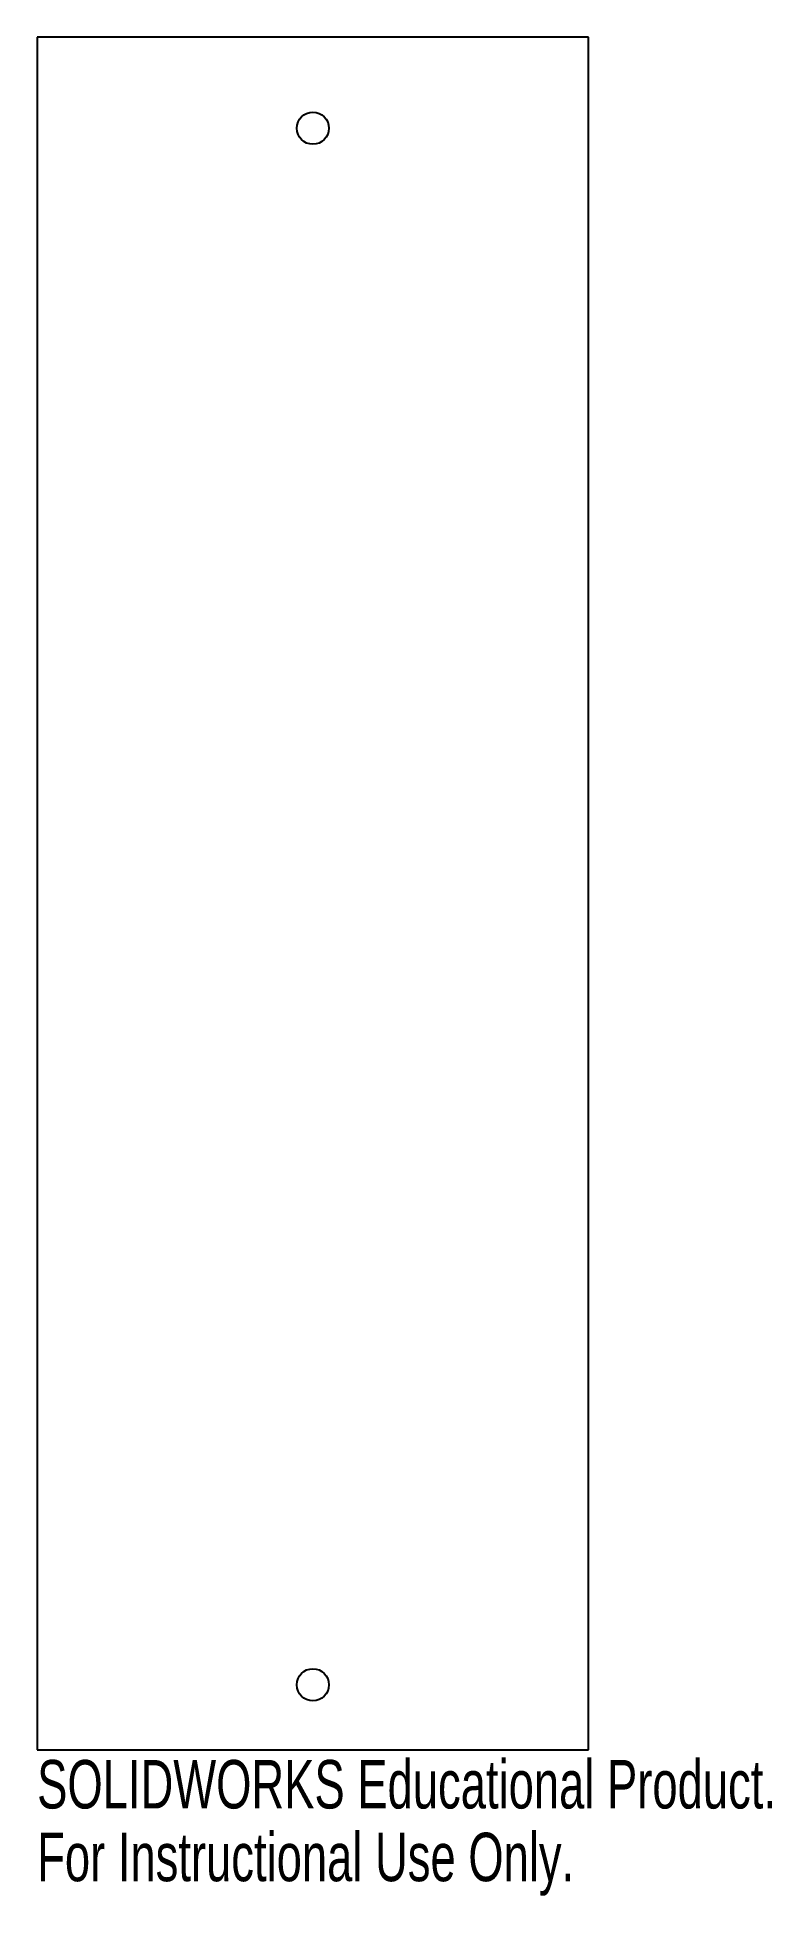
# Model space of a CAD drawing. Header units: millimetres. Extents: x 0 to 73, y -15 to 171.
import ezdxf

# ---------------------------------------------------------------- set-up
doc = ezdxf.new("R2010")
doc.units = ezdxf.units.MM
doc.styles.add('SLDTEXTSTYLE0', font='TXT', dxfattribs={"width": 0.7})

msp = doc.modelspace()

# ---------------------------------------------------------------- linework, layer by layer
at = {"color": 7, "linetype": 'Continuous', "lineweight": 25}
for p, q in [((0, 170.75), (0, 0)), ((55, 170.75), (0, 170.75)), ((55, 0), (55, 170.75)), ((0, 0), (55, 0))]:
    msp.add_line(p, q, dxfattribs=at)
for centre in [(27.5, 161.67), (27.5, 6.48)]:
    msp.add_circle(centre, 1.6, dxfattribs=at)

# ---------------------------------------------------------------- texts
at = {"color": 7, "linetype": 'Continuous', "char_height": 4.8336, "attachment_point": 1, "style": 'SLDTEXTSTYLE0'}
for s, insert in [('SOLIDWORKS Educational Product.', (0, -1.02)), ('For Instructional Use Only.', (0, -8.27))]:
    msp.add_mtext(s, dxfattribs=dict(at, insert=insert))

doc.saveas('drawing.dxf')
